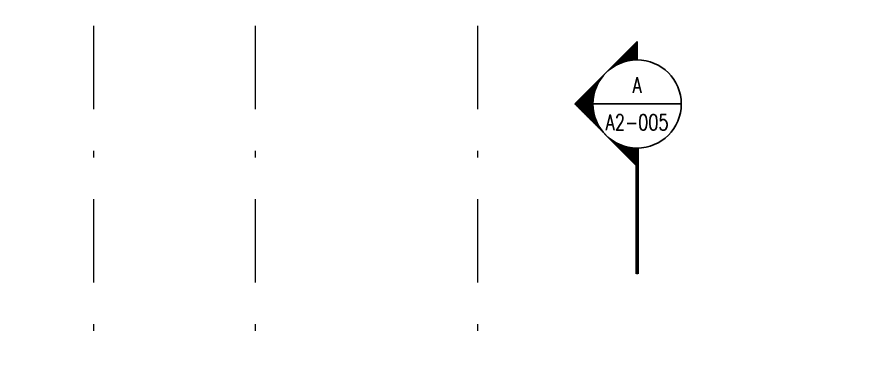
# Model space of a CAD drawing. Header units: metres. Extents: x 0 to 435, y 0 to 273.
# Drawn here: x 29.05 to 41.79, y 48.78 to 53.86 of the extents above; entities that cross this region are included whole.
import ezdxf
from ezdxf.enums import TextEntityAlignment as Align

# ---------------------------------------------------------------- set-up
doc = ezdxf.new("R2010")
doc.units = ezdxf.units.M
doc.header["$MEASUREMENT"] = 0
doc.linetypes.add('B4-PLANS$0$DASHDOT', pattern=[25.4, 12.7, -6.35, 0, -6.35])
doc.linetypes.add('B4-PLANS$0$PHANTOM2', pattern=[1.25, 0.625, -0.125, 0.125, -0.125, 0.125, -0.125])
doc.layers.get('0').update_dxf_attribs({"plot": 0})
doc.layers.add('A-SYMB-50', color=4, linetype='Continuous')
doc.layers.add('A-WL', color=7, linetype='Continuous')
doc.layers.add('Dote', color=1, linetype='B4-PLANS$0$DASHDOT', lineweight=15)
doc.styles.add('B4-PLANS$0$S100', font='romans.shx', dxfattribs={"width": 0.9})

# ---------------------------------------------------------------- blocks, each defined once
blk = doc.blocks.new('*X11')
at = {"color": 0}
for p, q in [((40700, 52815), (40700, 53100)), ((40575, 52803), (40575, 52975)), ((40600, 52807), (40600, 53000)), ((40625, 52810), (40625, 53025)), ((40650, 52813), (40650, 53050)), ((40675, 52814), (40675, 53075)), ((40725, 52815), (40725, 53084)), ((40750, 52813), (40750, 53059)), ((40775, 52811), (40775, 53034)), ((40800, 52808), (40800, 53009)), ((40825, 52804), (40825, 52984)), ((40450, 52767), (40450, 52850)), ((40475, 52776), (40475, 52875)), ((40500, 52784), (40500, 52900)), ((40525, 52791), (40525, 52925)), ((40550, 52798), (40550, 52950)), ((40850, 52800), (40850, 52959)), ((40875, 52794), (40875, 52934)), ((40900, 52787), (40900, 52909)), ((40925, 52779), (40925, 52884)), ((40950, 52770), (40950, 52859)), ((40975, 52761), (40975, 52834)), ((40300, 52686), (40300, 52700)), ((40325, 52703), (40325, 52725)), ((40350, 52718), (40350, 52750)), ((40375, 52732), (40375, 52775)), ((40400, 52745), (40400, 52800)), ((40425, 52757), (40425, 52825)), ((41000, 52749), (41000, 52809)), ((41025, 52737), (41025, 52784)), ((41050, 52724), (41050, 52759)), ((41075, 52709), (41075, 52734)), ((41100, 52693), (41100, 52709)), ((40175, 52573), (40175, 52575)), ((40200, 52600), (40200, 52600)), ((40225, 52625), (40225, 52625)), ((40250, 52647), (40250, 52650)), ((40275, 52667), (40275, 52675)), ((41125, 52675), (41125, 52684)), ((41150, 52655), (41150, 52659)), ((41175, 52633), (41175, 52634)), ((41225, 52583), (41225, 52584)), ((40050, 52363), (40050, 52450)), ((40075, 52421), (40075, 52475)), ((40100, 52468), (40100, 52500)), ((40125, 52507), (40125, 52525)), ((40150, 52542), (40150, 52550)), ((41250, 52554), (41250, 52559)), ((41275, 52521), (41275, 52534)), ((41300, 52483), (41300, 52509)), ((41325, 52439), (41325, 52484)), ((41350, 52386), (41350, 52459)), ((41375, 52316), (41375, 52434)), ((39900, 52115), (39900, 52300)), ((39925, 52115), (39925, 52325)), ((39950, 52115), (39950, 52350)), ((39975, 52115), (39975, 52375)), ((40000, 52115), (40000, 52400)), ((40025, 52282), (40025, 52425)), ((41400, 52195), (41400, 52409)), ((41425, 52115), (41425, 52384)), ((41450, 52115), (41450, 52359)), ((41475, 52115), (41475, 52334)), ((41500, 52115), (41500, 52309)), ((39775, 52115), (39775, 52175)), ((39800, 52115), (39800, 52200)), ((39825, 52115), (39825, 52225)), ((39850, 52115), (39850, 52250)), ((39875, 52115), (39875, 52275)), ((41525, 52115), (41525, 52284)), ((41550, 52115), (41550, 52259)), ((41575, 52115), (41575, 52234)), ((41600, 52115), (41600, 52209)), ((41625, 52115), (41625, 52184)), ((39725, 52115), (39725, 52125)), ((39750, 52115), (39750, 52150)), ((41650, 52115), (41650, 52159)), ((41675, 52115), (41675, 52134))]:
    blk.add_line(p, q, dxfattribs=at)
blk = doc.blocks.new('B4-PLANS$0$SRD')
for p, q in [((0, 792), (-792, 0)), ((0, 792), (0, 560)), ((-560, 0), (560, 0)), ((0, -792), (-792, 0)), ((0, -560), (0, -2160))]:
    blk.add_line(p, q)
blk.add_circle((0, 0), 560)
at = {"xscale": 0.8, "yscale": 0.8, "zscale": 0.8, "rotation": 90}
blk.add_blockref('*X11', (41692, -32564), dxfattribs=at)
at = {"style": 'B4-PLANS$0$S100', "width": 0.75, "flags": 12}
for tag, p in [('N', (0, 240)), ('SHEET', (0, -160))]:
    blk.add_attdef(tag, text='', height=200, dxfattribs=at).set_placement(p, align=Align.MIDDLE)
blk = doc.blocks.new('B4-PLANS$0$SYM')
at = {"layer": 'A-SYMB-50', "linetype": 'B4-PLANS$0$PHANTOM2', "lineweight": -3, "ltscale": 2, "const_width": 0.05, "elevation": 0}
blk.add_lwpolyline([(2.767, 6.62), (2.767, 5.02)], dxfattribs=at)
at = {"layer": 'A-SYMB-50', "lineweight": -3}
ref = blk.add_blockref('B4-PLANS$0$SRD', (2.767, 7.18, 0), dxfattribs=dict(at, xscale=0.0009999999999763531, yscale=0.0009999999999763531, zscale=0.0009999999999763531))
ref.add_attrib('N', 'A', dxfattribs={"layer": '0', "height": 0.2, "style": 'B4-PLANS$0$S100', "width": 0.75, "flags": 12}).set_placement((2.767, 7.42, 0), align=Align.MIDDLE)
ref.add_attrib('SHEET', 'A2-005', dxfattribs={"layer": '0', "height": 0.2, "style": 'B4-PLANS$0$S100', "width": 0.75, "flags": 12}).set_placement((2.767, 6.948, 0), align=Align.MIDDLE)

msp = doc.modelspace()

# ---------------------------------------------------------------- linework, layer by layer
at = {"layer": 'A-WL'}
for points in [[(56.2732, 18.2394, 0.6452898), (69.2031, 46.8326), (61.066, 56.0834, -0.0027088), (60.6333, 55.7949, -0.1604971), (31.6365, 47.9409), (12.3919, 48.9767), (12.3919, 27.8394, 0.4142135), (21.9919, 18.2394)], [(31.6204, 47.6413), (12.6919, 48.6601), (12.6919, 27.8394, 0.4142135), (21.9919, 18.5394), (56.2732, 18.5394, 0.6452898), (68.9778, 46.6344), (61.0145, 55.6877, -0.0013422), (60.7984, 55.5444, -0.1604971)]]:
    msp.add_lwpolyline(points, format="xyb", close=True, dxfattribs=at)
at = {"layer": 'Dote', "ltscale": 0.1}
for p, q in [((30.2119, 56.3634), (30.2119, 12.7794)), ((32.6719, 56.3634), (32.6719, 12.7794)), ((36.0559, 56.3634), (36.0559, 12.7794))]:
    msp.add_line(p, q, dxfattribs=at)

# ---------------------------------------------------------------- block references
at = {"layer": 'A-SYMB-50', "xscale": 1.2, "yscale": 1.2, "zscale": 1.2}
msp.add_blockref('B4-PLANS$0$SYM', (35.1649, 43.9166, 0), dxfattribs=at)

doc.saveas('drawing.dxf')
